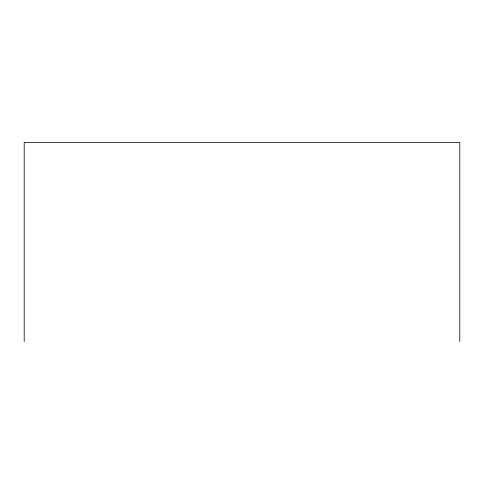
<?xml version="1.0" encoding="UTF-8"?>
<svg xmlns="http://www.w3.org/2000/svg" width="484" height="484" viewBox="0 0 484 484"><rect width="100%" height="100%" fill="white"/><g stroke="black" fill="none" stroke-linecap="round" stroke-linejoin="round"><path stroke-width="0.73" d="M459.8 341.559L459.8 142.441L24.2 142.441L24.2 341.559"/></g></svg>
